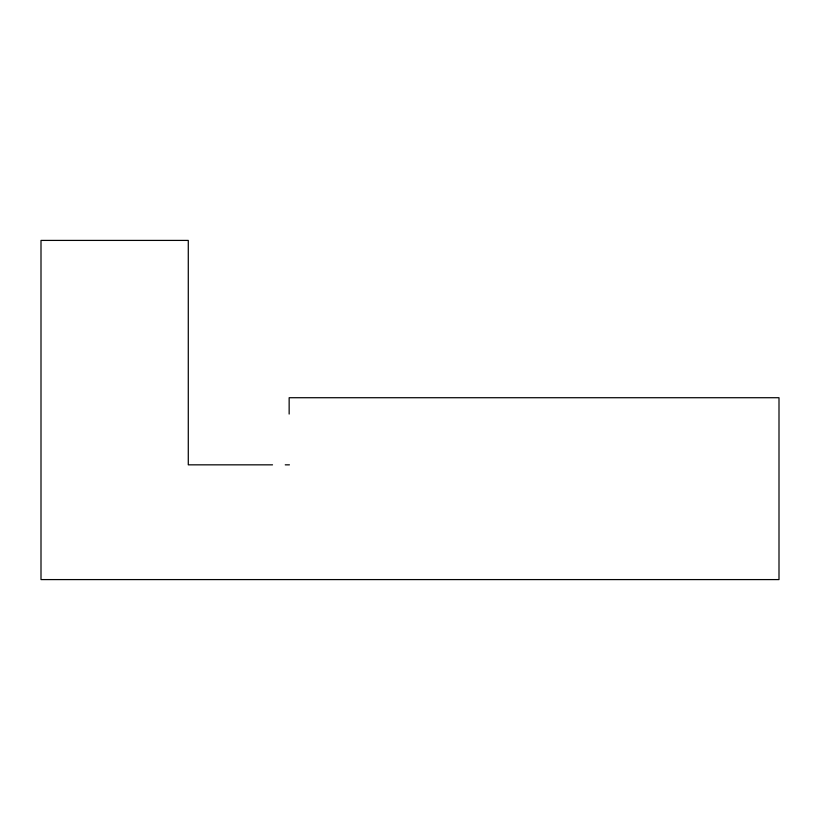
<?xml version="1.0" encoding="UTF-8"?>
<svg xmlns="http://www.w3.org/2000/svg" width="820" height="820" viewBox="0 0 820 820"><rect width="100%" height="100%" fill="white"/><g stroke="black" fill="none" stroke-linecap="round" stroke-linejoin="round"><path stroke-width="1.23" d="M272.527 464.837L188.282 464.837L188.282 240.414L41 240.414L41 579.586L779 579.586L779 397.72L289.152 397.72L289.152 414.049M285.247 464.837L289.439 464.837"/></g></svg>
